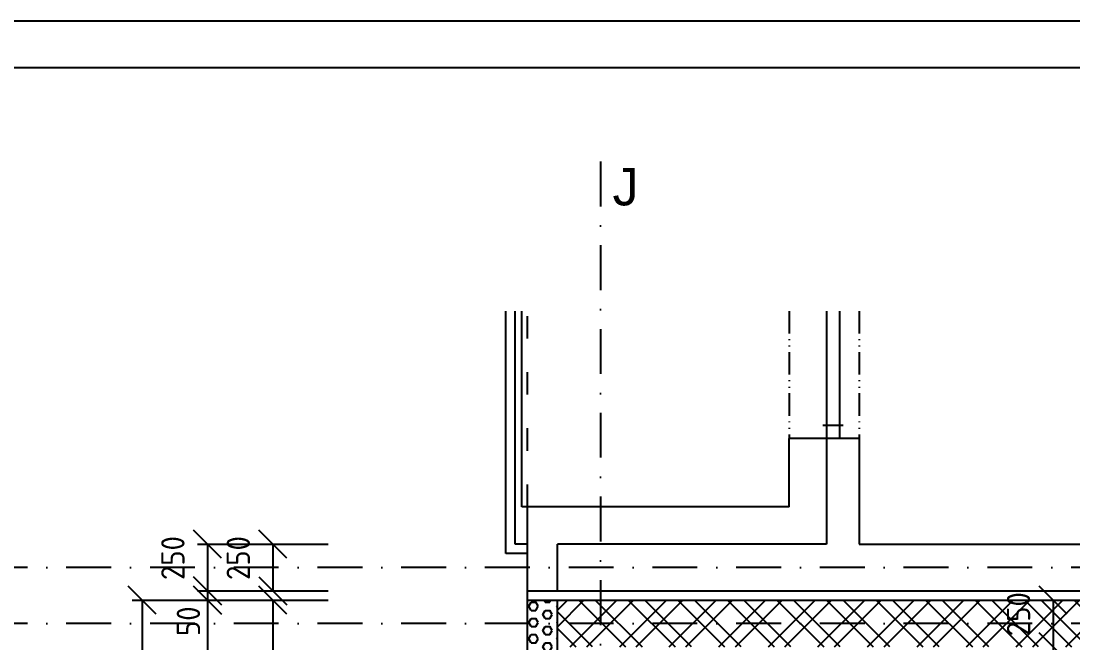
# Model space of a CAD drawing. Extents: x 4511820 to 5180432, y -1526536 to -944957.
# Drawn here: x 5024371 to 5030000, y -1225903 to -1222575 of the extents above; entities that cross this region are included whole.
import ezdxf

# ---------------------------------------------------------------- set-up
doc = ezdxf.new("R2010")
doc.units = 0
doc.header["$MEASUREMENT"] = 0
for name, pattern in [('ACAD_ISO03W100', [30, 12, -18]), ('ACAD_ISO12W100', [22, 12, -3, 0.5, -3, 0.5, -3]), ('BODKOCIARKOVANA_3', [5.6, 3, -1.3, 0, -1.3])]:
    doc.linetypes.add(name, pattern=pattern)
doc.layers.get('0').update_dxf_attribs({"linetype": 'CONTINUOUS'})
doc.layers.get('Defpoints').update_dxf_attribs({"color": 61, "linetype": 'CONTINUOUS'})
for name, color, linetype in [('KÓTY', 4, 'CONTINUOUS'), ('MÚRY', 1, 'CONTINUOUS'), ('OKNÁ', 143, 'CONTINUOUS'), ('osi', 253, 'CONTINUOUS'), ('POZEMOK', 7, 'CONTINUOUS'), ('TENKÁ', 7, 'CONTINUOUS'), ('ŠRAFY', 82, 'CONTINUOUS')]:
    doc.layers.add(name, color=color, linetype=linetype)
doc.styles.add('styl1', font='arial.ttf')
doc.styles.add('STYLE1', font='isocp.shx')
doc.dimstyles.new('STANDARD-50', dxfattribs={"dimtxt": 125, "dimasz": 150, "dimexe": 10, "dimexo": 200, "dimgap": 20, "dimtad": 1, "dimdsep": 46, "dimlunit": 6, "dimtxsty": 'STYLE1', "dimblk1": 'OBLIQUE', "dimblk2": 'OBLIQUE', "dimsah": 1, "dimcen": 2.5, "dimse1": 1, "dimse2": 1, "dimadec": 0, "dimazin": 0, "dimtfac": 1, "dimtmove": 1, "dimatfit": 3, "dimldrblk": 'OBLIQUE', "dimfxl": 1, "dimtolj": 1, "dimtzin": 0, "dimarcsym": 0})

# ---------------------------------------------------------------- blocks, each defined once
blk = doc.blocks.new('_OBLIQUE')
at = {"color": 0, "linetype": 'ByBlock'}
blk.add_line((-0.5, -0.5), (0.5, 0.5), dxfattribs=at)
blk = doc.blocks.new('*D13868')
at = {"layer": 'Defpoints', "color": 0}
for p in [(5028252.5, -1225374.2), (5025718.5, -1225624.2), (5028252.5, -1225624.2)]:
    blk.add_point(p, dxfattribs=at)
at = {"layer": 'KÓTY', "color": 0, "lineweight": -2}
blk.add_line((5025718.5, -1225374.2), (5025718.5, -1225624.2), dxfattribs=at)
at = {"layer": 'KÓTY', "color": 0, "linetype": 'ByBlock', "lineweight": -2, "xscale": 150, "yscale": 150, "zscale": 150}
for p, rotation in [((5025718.5, -1225374.2), 90), ((5025718.5, -1225624.2), 270)]:
    blk.add_blockref('_OBLIQUE', p, dxfattribs=dict(at, rotation=rotation))
at = {"layer": 'KÓTY', "color": 0, "insert": (5025533.5, -1225448.5), "char_height": 125, "attachment_point": 5, "rotation": 90, "style": 'STYLE1'}
blk.add_mtext('\\A1;250', dxfattribs=at)
blk = doc.blocks.new('*D13869')
at = {"layer": 'Defpoints', "color": 0}
for p in [(5028252.5, -1225624.2), (5025368.5, -1225674.2), (5028252.5, -1225674.2)]:
    blk.add_point(p, dxfattribs=at)
at = {"layer": 'KÓTY', "color": 0, "lineweight": -2}
blk.add_line((5025368.5, -1225624.2), (5025368.5, -1225674.2), dxfattribs=at)
at = {"layer": 'KÓTY', "color": 0, "linetype": 'ByBlock', "lineweight": -2, "xscale": 150, "yscale": 150, "zscale": 150}
for p, rotation in [((5025368.5, -1225624.2), 90), ((5025368.5, -1225674.2), 270)]:
    blk.add_blockref('_OBLIQUE', p, dxfattribs=dict(at, rotation=rotation))
at = {"layer": 'KÓTY', "color": 0, "insert": (5025266.5, -1225786.5), "char_height": 125, "attachment_point": 5, "rotation": 90, "style": 'STYLE1'}
blk.add_mtext('\\A1;50', dxfattribs=at)
blk = doc.blocks.new('*D13870')
at = {"layer": 'Defpoints', "color": 0}
for p in [(5028252.5, -1225374.2), (5025368.5, -1225624.2), (5028252.5, -1225624.2)]:
    blk.add_point(p, dxfattribs=at)
at = {"layer": 'KÓTY', "color": 0, "lineweight": -2}
blk.add_line((5025368.5, -1225374.2), (5025368.5, -1225624.2), dxfattribs=at)
at = {"layer": 'KÓTY', "color": 0, "linetype": 'ByBlock', "lineweight": -2, "xscale": 150, "yscale": 150, "zscale": 150}
for p, rotation in [((5025368.5, -1225374.2), 90), ((5025368.5, -1225624.2), 270)]:
    blk.add_blockref('_OBLIQUE', p, dxfattribs=dict(at, rotation=rotation))
at = {"layer": 'KÓTY', "color": 0, "insert": (5025183.5, -1225448.5), "char_height": 125, "attachment_point": 5, "rotation": 90, "style": 'STYLE1'}
blk.add_mtext('\\A1;250', dxfattribs=at)
blk = doc.blocks.new('*D13871')
at = {"layer": 'Defpoints', "color": 0}
for p in [(5028092.5, -1225674.2), (5025018.5, -1244804.2), (5028252.5, -1244804.2)]:
    blk.add_point(p, dxfattribs=at)
at = {"layer": 'KÓTY', "color": 0, "lineweight": -2}
blk.add_line((5025018.5, -1225674.2), (5025018.5, -1244804.2), dxfattribs=at)
at = {"layer": 'KÓTY', "color": 0, "linetype": 'ByBlock', "lineweight": -2, "xscale": 150, "yscale": 150, "zscale": 150}
for p, rotation in [((5025018.5, -1225674.2), 90), ((5025018.5, -1244804.2), 270)]:
    blk.add_blockref('_OBLIQUE', p, dxfattribs=dict(at, rotation=rotation))
at = {"layer": 'KÓTY', "color": 0, "insert": (5024936, -1235239.2), "char_height": 125, "attachment_point": 5, "rotation": 90, "style": 'STYLE1'}
blk.add_mtext('\\A1;19ﾠ130', dxfattribs=at)
blk = doc.blocks.new('*D13872')
at = {"layer": 'Defpoints', "color": 0}
for p in [(5028252.5, -1225674.2), (5025368.5, -1229174.2), (5028252.5, -1229174.2)]:
    blk.add_point(p, dxfattribs=at)
at = {"layer": 'KÓTY', "color": 0, "lineweight": -2}
blk.add_line((5025368.5, -1225674.2), (5025368.5, -1229174.2), dxfattribs=at)
at = {"layer": 'KÓTY', "color": 0, "linetype": 'ByBlock', "lineweight": -2, "xscale": 150, "yscale": 150, "zscale": 150}
for p, rotation in [((5025368.5, -1225674.2), 90), ((5025368.5, -1229174.2), 270)]:
    blk.add_blockref('_OBLIQUE', p, dxfattribs=dict(at, rotation=rotation))
at = {"layer": 'KÓTY', "color": 0, "insert": (5025286, -1227424.2), "char_height": 125, "attachment_point": 5, "rotation": 90, "style": 'STYLE1'}
blk.add_mtext('\\A1;3ﾠ500', dxfattribs=at)
blk = doc.blocks.new('*D13873')
at = {"layer": 'Defpoints', "color": 0}
for p in [(5028252.5, -1225674.2), (5025718.5, -1226674.2), (5028252.5, -1226674.2)]:
    blk.add_point(p, dxfattribs=at)
at = {"layer": 'KÓTY', "color": 0, "lineweight": -2}
blk.add_line((5025718.5, -1225674.2), (5025718.5, -1226674.2), dxfattribs=at)
at = {"layer": 'KÓTY', "color": 0, "linetype": 'ByBlock', "lineweight": -2, "xscale": 150, "yscale": 150, "zscale": 150}
for p, rotation in [((5025718.5, -1225674.2), 90), ((5025718.5, -1226674.2), 270)]:
    blk.add_blockref('_OBLIQUE', p, dxfattribs=dict(at, rotation=rotation))
at = {"layer": 'KÓTY', "color": 0, "insert": (5025636, -1226174.2), "char_height": 125, "attachment_point": 5, "rotation": 90, "style": 'STYLE1'}
blk.add_mtext('\\A1;1ﾠ000', dxfattribs=at)
blk = doc.blocks.new('*D30481')
at = {"layer": 'Defpoints', "color": 0}
for p in [(5028252.5, -1225374.2), (5025718.5, -1225624.2), (5028252.5, -1225624.2)]:
    blk.add_point(p, dxfattribs=at)
at = {"layer": 'KÓTY', "color": 0, "lineweight": -2}
blk.add_line((5025718.5, -1225374.2), (5025718.5, -1225624.2), dxfattribs=at)
at = {"layer": 'KÓTY', "color": 0, "linetype": 'ByBlock', "lineweight": -2, "xscale": 150, "yscale": 150, "zscale": 150}
for p, rotation in [((5025718.5, -1225374.2), 90), ((5025718.5, -1225624.2), 270)]:
    blk.add_blockref('_OBLIQUE', p, dxfattribs=dict(at, rotation=rotation))
at = {"layer": 'KÓTY', "color": 0, "insert": (5025533.5, -1225448.5), "char_height": 125, "attachment_point": 5, "rotation": 90, "style": 'STYLE1'}
blk.add_mtext('\\A1;250', dxfattribs=at)
blk = doc.blocks.new('*D30482')
at = {"layer": 'Defpoints', "color": 0}
for p in [(5028252.5, -1225624.2), (5025368.5, -1225674.2), (5028252.5, -1225674.2)]:
    blk.add_point(p, dxfattribs=at)
at = {"layer": 'KÓTY', "color": 0, "lineweight": -2}
blk.add_line((5025368.5, -1225624.2), (5025368.5, -1225674.2), dxfattribs=at)
at = {"layer": 'KÓTY', "color": 0, "linetype": 'ByBlock', "lineweight": -2, "xscale": 150, "yscale": 150, "zscale": 150}
for p, rotation in [((5025368.5, -1225624.2), 90), ((5025368.5, -1225674.2), 270)]:
    blk.add_blockref('_OBLIQUE', p, dxfattribs=dict(at, rotation=rotation))
at = {"layer": 'KÓTY', "color": 0, "insert": (5025266.5, -1225786.5), "char_height": 125, "attachment_point": 5, "rotation": 90, "style": 'STYLE1'}
blk.add_mtext('\\A1;50', dxfattribs=at)
blk = doc.blocks.new('*D30483')
at = {"layer": 'Defpoints', "color": 0}
for p in [(5028252.5, -1225374.2), (5025368.5, -1225624.2), (5028252.5, -1225624.2)]:
    blk.add_point(p, dxfattribs=at)
at = {"layer": 'KÓTY', "color": 0, "lineweight": -2}
blk.add_line((5025368.5, -1225374.2), (5025368.5, -1225624.2), dxfattribs=at)
at = {"layer": 'KÓTY', "color": 0, "linetype": 'ByBlock', "lineweight": -2, "xscale": 150, "yscale": 150, "zscale": 150}
for p, rotation in [((5025368.5, -1225374.2), 90), ((5025368.5, -1225624.2), 270)]:
    blk.add_blockref('_OBLIQUE', p, dxfattribs=dict(at, rotation=rotation))
at = {"layer": 'KÓTY', "color": 0, "insert": (5025183.5, -1225448.5), "char_height": 125, "attachment_point": 5, "rotation": 90, "style": 'STYLE1'}
blk.add_mtext('\\A1;250', dxfattribs=at)
blk = doc.blocks.new('*D30484')
at = {"layer": 'Defpoints', "color": 0}
for p in [(5028092.5, -1225674.2), (5025018.5, -1244804.2), (5028252.5, -1244804.2)]:
    blk.add_point(p, dxfattribs=at)
at = {"layer": 'KÓTY', "color": 0, "lineweight": -2}
blk.add_line((5025018.5, -1225674.2), (5025018.5, -1244804.2), dxfattribs=at)
at = {"layer": 'KÓTY', "color": 0, "linetype": 'ByBlock', "lineweight": -2, "xscale": 150, "yscale": 150, "zscale": 150}
for p, rotation in [((5025018.5, -1225674.2), 90), ((5025018.5, -1244804.2), 270)]:
    blk.add_blockref('_OBLIQUE', p, dxfattribs=dict(at, rotation=rotation))
at = {"layer": 'KÓTY', "color": 0, "insert": (5024936, -1235239.2), "char_height": 125, "attachment_point": 5, "rotation": 90, "style": 'STYLE1'}
blk.add_mtext('\\A1;19ﾠ130', dxfattribs=at)
blk = doc.blocks.new('*D30485')
at = {"layer": 'Defpoints', "color": 0}
for p in [(5028252.5, -1225674.2), (5025368.5, -1229174.2), (5028252.5, -1229174.2)]:
    blk.add_point(p, dxfattribs=at)
at = {"layer": 'KÓTY', "color": 0, "lineweight": -2}
blk.add_line((5025368.5, -1225674.2), (5025368.5, -1229174.2), dxfattribs=at)
at = {"layer": 'KÓTY', "color": 0, "linetype": 'ByBlock', "lineweight": -2, "xscale": 150, "yscale": 150, "zscale": 150}
for p, rotation in [((5025368.5, -1225674.2), 90), ((5025368.5, -1229174.2), 270)]:
    blk.add_blockref('_OBLIQUE', p, dxfattribs=dict(at, rotation=rotation))
at = {"layer": 'KÓTY', "color": 0, "insert": (5025286, -1227424.2), "char_height": 125, "attachment_point": 5, "rotation": 90, "style": 'STYLE1'}
blk.add_mtext('\\A1;3ﾠ500', dxfattribs=at)
blk = doc.blocks.new('*D30486')
at = {"layer": 'Defpoints', "color": 0}
for p in [(5028252.5, -1225674.2), (5025718.5, -1226674.2), (5028252.5, -1226674.2)]:
    blk.add_point(p, dxfattribs=at)
at = {"layer": 'KÓTY', "color": 0, "lineweight": -2}
blk.add_line((5025718.5, -1225674.2), (5025718.5, -1226674.2), dxfattribs=at)
at = {"layer": 'KÓTY', "color": 0, "linetype": 'ByBlock', "lineweight": -2, "xscale": 150, "yscale": 150, "zscale": 150}
for p, rotation in [((5025718.5, -1225674.2), 90), ((5025718.5, -1226674.2), 270)]:
    blk.add_blockref('_OBLIQUE', p, dxfattribs=dict(at, rotation=rotation))
at = {"layer": 'KÓTY', "color": 0, "insert": (5025636, -1226174.2), "char_height": 125, "attachment_point": 5, "rotation": 90, "style": 'STYLE1'}
blk.add_mtext('\\A1;1ﾠ000', dxfattribs=at)
blk = doc.blocks.new('*D31306')
at = {"layer": 'Defpoints', "color": 0}
for p in [(5029894, -1225674.2), (5029894, -1225924.2), (5029894, -1225924.2)]:
    blk.add_point(p, dxfattribs=at)
at = {"layer": 'KÓTY', "color": 0, "lineweight": -2}
blk.add_line((5029894, -1225674.2), (5029894, -1225924.2), dxfattribs=at)
at = {"layer": 'KÓTY', "color": 0, "linetype": 'ByBlock', "lineweight": -2, "xscale": 150, "yscale": 150, "zscale": 150}
for p, rotation in [((5029894, -1225674.2), 90), ((5029894, -1225924.2), 270)]:
    blk.add_blockref('_OBLIQUE', p, dxfattribs=dict(at, rotation=rotation))
at = {"layer": 'KÓTY', "color": 0, "insert": (5029709, -1225748.5), "char_height": 125, "attachment_point": 5, "rotation": 90, "style": 'STYLE1'}
blk.add_mtext('\\A1;250', dxfattribs=at)
blk = doc.blocks.new('*D31307')
at = {"layer": 'Defpoints', "color": 0}
for p in [(5029894, -1225924.2), (5029894, -1228999.2), (5029894, -1228999.2)]:
    blk.add_point(p, dxfattribs=at)
at = {"layer": 'KÓTY', "color": 0, "lineweight": -2}
blk.add_line((5029894, -1225924.2), (5029894, -1228999.2), dxfattribs=at)
at = {"layer": 'KÓTY', "color": 0, "linetype": 'ByBlock', "lineweight": -2, "xscale": 150, "yscale": 150, "zscale": 150}
for p, rotation in [((5029894, -1225924.2), 90), ((5029894, -1228999.2), 270)]:
    blk.add_blockref('_OBLIQUE', p, dxfattribs=dict(at, rotation=rotation))
at = {"layer": 'KÓTY', "color": 0, "insert": (5029811.5, -1227461.7), "char_height": 125, "attachment_point": 5, "rotation": 90, "style": 'STYLE1'}
blk.add_mtext('\\A1;3ﾠ075', dxfattribs=at)

msp = doc.modelspace()

# ---------------------------------------------------------------- hatches: boundary and pattern name
at = {"layer": 'ŠRAFY'}
h = msp.add_hatch(dxfattribs=at)
h.set_pattern_fill('HEX', color=256, scale=200)
h.set_pattern_definition([(0, (0, -89070.035), (0, 43.3012702), [25, -50]), (120, (0, -89070.035), (-37.5, -21.6506351), [25, -50]), (60, (25, -89070.035), (-37.5, 21.6506351), [25, -50])])
h.paths.add_polyline_path([(5027241, -1226674.226), (5027241, -1225924.226), (5027241, -1225674.226), (5027081, -1225674.226), (5027081, -1226714.226), (5027241, -1226714.226)])
h = msp.add_hatch(dxfattribs=at)
h.set_pattern_fill('ANSI32', color=256, scale=500)
h.set_pattern_definition([(45, (584112, 2493.08), (-132.5825215, 132.5825215), []), (45, (584200.39, 2493.08), (-132.5825215, 132.5825215), [])])
h.paths.add_polyline_path([(5035486, -1225674.226), (5027241, -1225674.226), (5027241, -1225924.226), (5027621, -1225924.226), (5031841, -1225924.226), (5031956, -1225924.226), (5032956, -1225924.226), (5033071, -1225924.226), (5033096, -1225924.226), (5035346, -1225924.226), (5035371, -1225924.226), (5035486, -1225924.226)])
h = msp.add_hatch(dxfattribs=at)
h.set_pattern_fill('ANSI32', color=256, scale=500, angle=90)
h.set_pattern_definition([(135, (400449.4, -44587.94), (-132.5825215, -132.5825215), []), (135, (400449.4, -44499.55), (-132.5825215, -132.5825215), [])])
h.paths.add_polyline_path([(5027241, -1225674.226), (5027241, -1225924.226), (5027621, -1225924.226), (5031841, -1225924.226), (5031956, -1225924.226), (5032956, -1225924.226), (5033071, -1225924.226), (5033096, -1225924.226), (5035346, -1225924.226), (5035371, -1225924.226), (5035486, -1225924.226), (5035486, -1225674.226)])

# ---------------------------------------------------------------- linework, layer by layer
at = {"layer": 'KÓTY', "ltscale": 25}
for p, q in [((5025315.097, -1225374.226), (5025665.097, -1225374.226)), ((5025315.097, -1225374.226), (5025665.097, -1225374.226)), ((5025665.097, -1225374.226), (5026015.097, -1225374.226)), ((5025665.097, -1225374.226), (5026015.097, -1225374.226)), ((5025315.097, -1225624.226), (5025665.097, -1225624.226)), ((5025315.097, -1225624.226), (5025665.097, -1225624.226)), ((5025665.097, -1225624.226), (5026015.097, -1225624.226)), ((5025665.097, -1225624.226), (5026015.097, -1225624.226)), ((5024965.097, -1225674.226), (5025315.097, -1225674.226)), ((5024965.097, -1225674.226), (5025315.097, -1225674.226)), ((5025315.097, -1225674.226), (5025665.097, -1225674.226)), ((5025315.097, -1225674.226), (5025665.097, -1225674.226)), ((5025665.097, -1225674.226), (5026015.097, -1225674.226)), ((5025665.097, -1225674.226), (5026015.097, -1225674.226))]:
    msp.add_line(p, q, dxfattribs=at)
at = {"layer": 'MÚRY'}
for p, q in [((5028481, -1225174.226), (5028481, -1224809.226)), ((5028856, -1224809.226), (5028856, -1225374.226)), ((5027081, -1226714.226), (5027081, -1225174.226)), ((5028481, -1225174.226), (5027081, -1225174.226)), ((5028856, -1225374.226), (5034696, -1225374.226))]:
    msp.add_line(p, q, dxfattribs=at)
at = {"layer": 'MÚRY', "ltscale": 0.25}
msp.add_line((5028856, -1224809.226), (5028481, -1224809.226), dxfattribs=at)
at = {"layer": 'OKNÁ', "ltscale": 0.25}
for p, q in [((5028681, -1224127.035), (5028681, -1224809.226)), ((5028751, -1224127.035), (5028751, -1224809.226)), ((5028771, -1224739.226), (5028661, -1224739.226))]:
    msp.add_line(p, q, dxfattribs=at)
at = {"layer": 'osi', "linetype": 'BODKOCIARKOVANA_3', "ltscale": 80}
for p, q in [((5027471, -1223327.035), (5027471, -1260844.226)), ((5041881, -1225499.226), (4978211, -1225499.226)), ((5041881, -1225799.226), (4978211, -1225799.226))]:
    msp.add_line(p, q, dxfattribs=at)
at = {"layer": 'POZEMOK'}
for p, q in [((5026966, -1225424.226), (5026966, -1224127.035)), ((5027016, -1225374.226), (5027016, -1224127.035)), ((5027081, -1225374.226), (5027016, -1225374.226)), ((5027081, -1225424.226), (5026966, -1225424.226))]:
    msp.add_line(p, q, dxfattribs=at)
at = {"layer": 'TENKÁ', "color": 7}
for p, q in [((5065037, -1222575.281), (4975746, -1222575.281)), ((5064787, -1222825.281), (4975996, -1222825.281))]:
    msp.add_line(p, q, dxfattribs=at)
at = {"layer": 'TENKÁ', "ltscale": 0.25}
for p, q in [((5027051, -1225174.226), (5027051, -1224127.035)), ((5027081, -1225174.226), (5027051, -1225174.226))]:
    msp.add_line(p, q, dxfattribs=at)
at = {"layer": 'TENKÁ', "linetype": 'ACAD_ISO03W100', "ltscale": 10}
msp.add_line((5027081, -1225174.226), (5027081, -1224127.035), dxfattribs=at)
at = {"layer": 'TENKÁ', "linetype": 'ACAD_ISO12W100', "ltscale": 10}
for p, q in [((5028481, -1224127.035), (5028481, -1224809.226)), ((5028856, -1224127.035), (5028856, -1224809.226))]:
    msp.add_line(p, q, dxfattribs=at)
at = {"layer": 'TENKÁ'}
for p, q in [((5028681, -1224809.226), (5028681, -1225374.226)), ((5027241, -1225624.226), (5027241, -1225374.226)), ((5028681, -1225374.226), (5027241, -1225374.226)), ((5027241, -1225624.226), (5027241, -1225374.226)), ((5027081, -1225624.226), (5035536, -1225624.226)), ((5027081, -1225674.226), (5035486, -1225674.226)), ((5027241, -1226714.226), (5027241, -1225674.226))]:
    msp.add_line(p, q, dxfattribs=at)

# ---------------------------------------------------------------- texts
at = {"layer": 'TENKÁ', "ltscale": 0.25, "style": 'styl1'}
msp.add_text('J', height=200, dxfattribs=at).set_placement((5027536.554, -1223561.535))

# ---------------------------------------------------------------- dimensions: what is measured, and where the dimension line sits
at = {"layer": 'KÓTY'}
for base, p1, p2, picture, middle in [((5025368.5, -1225624.226), (5028252.5, -1225374.226), (5028252.5, -1225624.226), '*D13870', (5025183.5, -1225448.476)), ((5025368.5, -1225624.226), (5028252.5, -1225374.226), (5028252.5, -1225624.226), '*D30483', (5025183.5, -1225448.476)), ((5025718.5, -1225624.226), (5028252.5, -1225374.226), (5028252.5, -1225624.226), '*D13868', (5025533.5, -1225448.476)), ((5025718.5, -1225624.226), (5028252.5, -1225374.226), (5028252.5, -1225624.226), '*D30481', (5025533.5, -1225448.476)), ((5025018.5, -1244804.226), (5028092.5, -1225674.226), (5028252.5, -1244804.226), '*D13871', (5024935.957, -1235239.226)), ((5025018.5, -1244804.226), (5028092.5, -1225674.226), (5028252.5, -1244804.226), '*D30484', (5024935.957, -1235239.226)), ((5025368.5, -1229174.226), (5028252.5, -1225674.226), (5028252.5, -1229174.226), '*D13872', (5025285.957, -1227424.226)), ((5025368.5, -1229174.226), (5028252.5, -1225674.226), (5028252.5, -1229174.226), '*D30485', (5025285.957, -1227424.226)), ((5025718.5, -1226674.226), (5028252.5, -1225674.226), (5028252.5, -1226674.226), '*D13873', (5025635.957, -1226174.226)), ((5025718.5, -1226674.226), (5028252.5, -1225674.226), (5028252.5, -1226674.226), '*D30486', (5025635.957, -1226174.226)), ((5029894, -1225924.226), (5029894, -1225674.226), (5029894, -1225924.226), '*D31306', (5029709, -1225748.476)), ((5029894, -1228999.226), (5029894, -1225924.226), (5029894, -1228999.226), '*D31307', (5029811.457, -1227461.726))]:
    dim = msp.add_linear_dim(base=base, p1=p1, p2=p2, angle=90, dimstyle='STANDARD-50', dxfattribs=at)
    dim.commit()
    dim.dimension.update_dxf_attribs({"geometry": picture, "text_midpoint": middle})
for picture in ['*D13869', '*D30482']:
    dim = msp.add_linear_dim(base=(5025368.5, -1225674.226), p1=(5028252.5, -1225624.226), p2=(5028252.5, -1225674.226), angle=90, dimstyle='STANDARD-50', dxfattribs=at)
    dim.commit()
    dim.dimension.update_dxf_attribs({"geometry": picture, "text_midpoint": (5025349, -1225786.535), "dimtype": 160})

doc.saveas('drawing.dxf')
